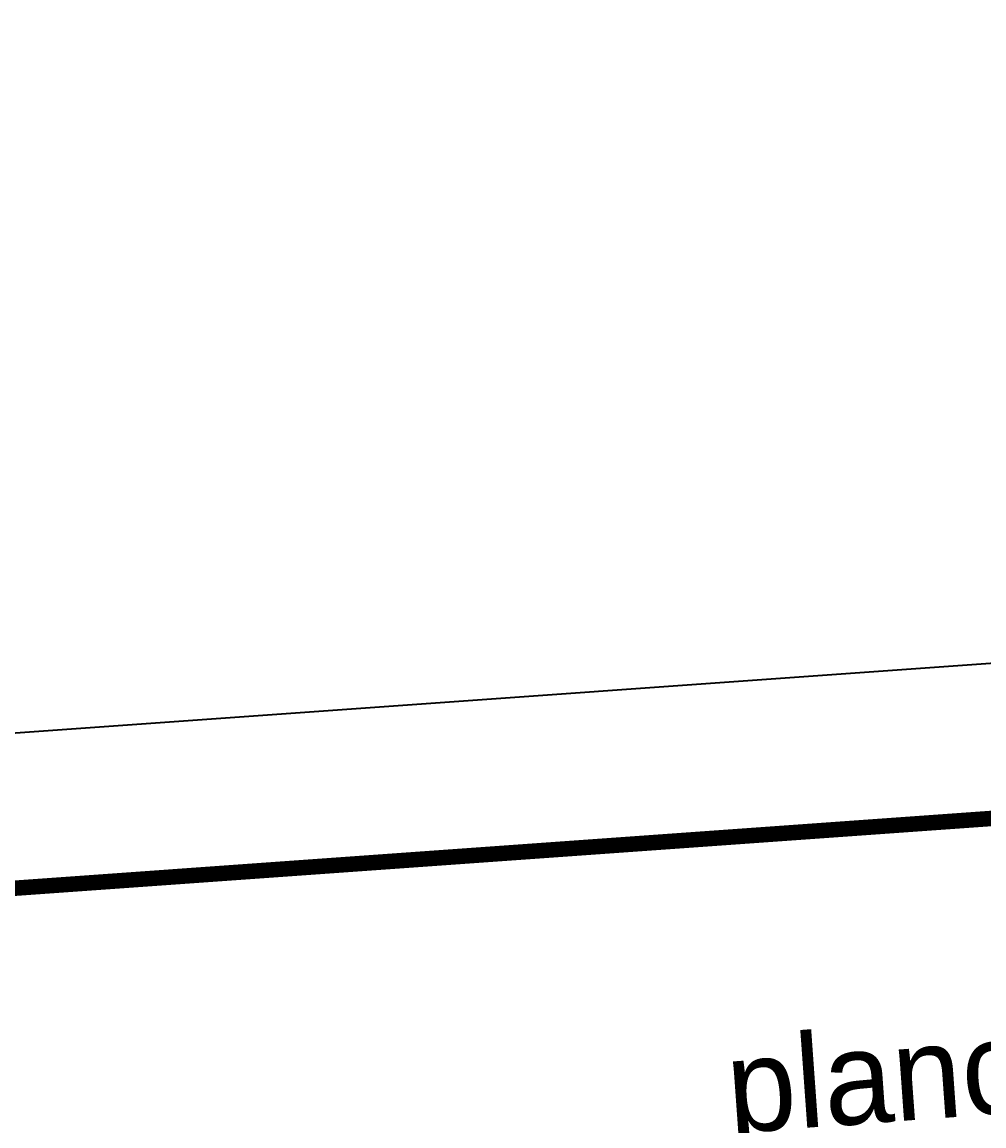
# Model space of a CAD drawing. Header units: metres. Extents: x 1851758 to 1852050, y 5187822 to 5188223.
# Drawn here: x 1851910.21 to 1851916.42, y 5187885.46 to 5187892.58 of the extents above; entities that cross this region are included whole.
import ezdxf
from ezdxf.enums import TextEntityAlignment as Align

# ---------------------------------------------------------------- set-up
doc = ezdxf.new("R2010")
doc.units = ezdxf.units.M
doc.header["$LTSCALE"] = 2.5
for name, color, linetype, lineweight in [('PAR_ALIGNT_TXT', 1, 'CONTINUOUS', 15), ('PRO_PAR', 1, 'CONTINUOUS', 35), ('PRO_PAR_DA', 1, 'CONTINUOUS', 35), ('PRO_PAR_SURF', 157, 'CONTINUOUS', 20)]:
    doc.layers.add(name, color=color, linetype=linetype, lineweight=lineweight)
doc.layers.add('PRO_PAR_CONT_DA', color=40, linetype='CONTINUOUS', plot=False)
doc.layers.add('PRO_PAR_CONT_DA_D', color=7, linetype='CONTINUOUS', plot=False)
doc.layers.add('PRO_VOI_PLANCHETTES_TXT', color=232, linetype='CONTINUOUS')
doc.styles.add('_ECRITURE', font='NEWSGOTN.TTF')
doc.styles.add('ARIAL_IT_B', font='arialbd.ttf', dxfattribs={"width": 1.1, "oblique": 25.02})

msp = doc.modelspace()

# ---------------------------------------------------------------- linework, layer by layer
at = {"layer": 'PRO_PAR', "const_width": 0.1, "flags": 128}
msp.add_lwpolyline([(1851900.327, 5187886.29), (1851978.0774, 5187891.8445)], dxfattribs=at)
at = {"layer": 'PRO_PAR_CONT_DA', "flags": 128}
msp.add_lwpolyline([(1851978.0774, 5187891.8445), (1851978.221, 5187892.2356), (1851977.132, 5187910.471), (1851898.9931, 5187904.8577), (1851900.327, 5187886.29)], close=True, dxfattribs=at)
at = {"layer": 'PRO_PAR_CONT_DA_D', "flags": 128}
msp.add_lwpolyline([(1851977.1865, 5187892.7834), (1851976.1941, 5187909.4011), (1851900.0622, 5187903.9319), (1851901.2528, 5187887.3587)], close=True, dxfattribs=at)
at = {"layer": 'PRO_PAR_DA', "flags": 128}
msp.add_lwpolyline([(1851900.327, 5187886.29), (1851978.0774, 5187891.8445)], dxfattribs=at)
at = {"layer": 'PRO_PAR_SURF', "flags": 128}
msp.add_lwpolyline([(1851977.132, 5187910.471), (1851978.221, 5187892.2356), (1851978.0774, 5187891.8445), (1851900.327, 5187886.29), (1851898.9931, 5187904.8577)], close=True, dxfattribs=at)

# ---------------------------------------------------------------- texts
at = {"layer": 'PAR_ALIGNT_TXT', "style": 'ARIAL_IT_B', "oblique": 25.02, "width": 1.1}
msp.add_text('Alignement validé par la mairie de TRAMOYES le 07/04/2016', height=0.875, rotation=4.64079, dxfattribs=at).set_placement((1851914.8145, 5187884.1853), align=Align.MIDDLE)
at = {"layer": 'PRO_VOI_PLANCHETTES_TXT', "style": '_ECRITURE'}
msp.add_text('planchette arasée', height=0.6, rotation=4.10893, dxfattribs=at).set_placement((1851917.9424, 5187885.8705), align=Align.MIDDLE)

doc.saveas('drawing.dxf')
